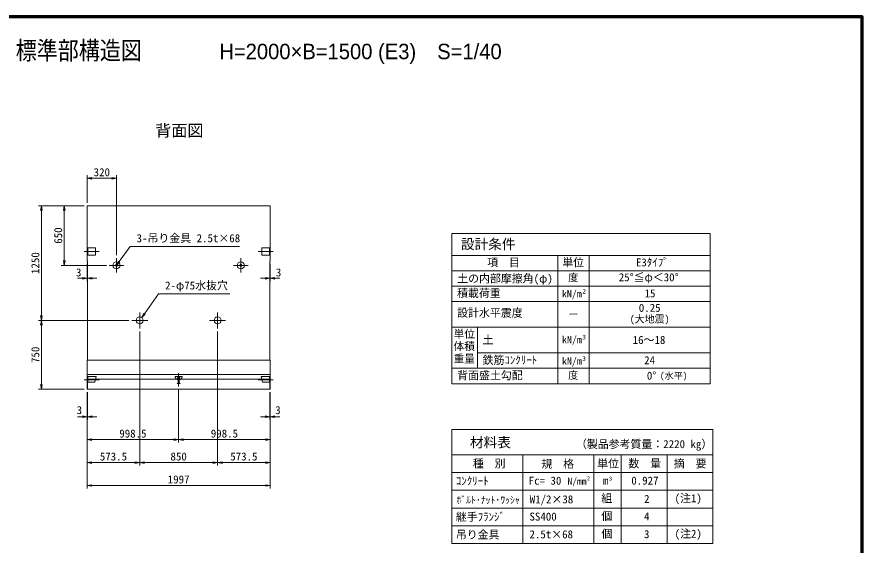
# Model space of a CAD drawing. Units: millimetres at full size, sheet at 1:40. Extents: x 141688 to 157488, y 10657 to 21690.
# Drawn here: x 148264 to 157488, y 15930 to 21690 of the extents above; entities that cross this region are included whole.
import ezdxf
from ezdxf.enums import TextEntityAlignment as Align

# ---------------------------------------------------------------- set-up
doc = ezdxf.new("R2010")
doc.units = ezdxf.units.MM
doc.header["$LTSCALE"] = 40
doc.linetypes.add('CHAIN', pattern=[18.5, 12, -1.5, 3.5, -1.5])
doc.linetypes.add('DASHED', pattern=[7.5, 6, -1.5])
for name, color, linetype, lineweight in [('01図枠', 1, 'Continuous', 70), ('中心', 6, 'CHAIN', 9), ('外形線', 7, 'Continuous', 13), ('寸法', 2, 'Continuous', 9), ('細線', 4, 'Continuous', 9)]:
    doc.layers.add(name, color=color, linetype=linetype, lineweight=lineweight)
doc.layers.add('文字', color=7, linetype='Continuous')
doc.styles.add('ＭＳ ゴシック', font='')
doc.styles.add('ＭＳ Ｐゴシック', font='')
doc.styles.get('ＭＳ ゴシック').set_extended_font_data('MS Gothic')
doc.styles.get('ＭＳ Ｐゴシック').set_extended_font_data('MS PGothic')

# ---------------------------------------------------------------- blocks, each defined once
blk = doc.blocks.new('open_arrow')
at = {"color": 0, "linetype": 'Continuous', "lineweight": -2}
blk.add_lwpolyline([(7.5, 1.25), (0, 0), (7.5, -1.25)], dxfattribs=at)

msp = doc.modelspace()

# ---------------------------------------------------------------- linework, layer by layer
at = {"layer": '01図枠'}
msp.add_lwpolyline([(141687.54, 10809.99), (157487.54, 10809.99), (157487.54, 21689.99), (141687.54, 21689.99)], close=True, dxfattribs=at)
at = {"layer": '中心'}
for p, q in [((149161.47, 19130.48), (148996.47, 19130.48)), ((150896.47, 19130.48), (151061.47, 19130.48)), ((149350.47, 19058.98), (149350.47, 18901.98)), ((150707.47, 19058.98), (150707.47, 18901.98)), ((149428.97, 18980.48), (149271.97, 18980.48)), ((150785.97, 18980.48), (150628.97, 18980.48)), ((149603.97, 18292.98), (149603.97, 18467.98)), ((150453.97, 18292.98), (150453.97, 18467.98)), ((149516.47, 18380.48), (149691.47, 18380.48)), ((150366.47, 18380.48), (150541.47, 18380.48)), ((149161.47, 17733.27), (148996.47, 17733.27)), ((150028.97, 17800.44), (150028.97, 17661.44)), ((150896.47, 17733.27), (151061.47, 17733.27))]:
    msp.add_line(p, q, dxfattribs=at)
at = {"layer": '外形線'}
for p, q in [((149030.47, 19630.48), (151027.47, 19630.48)), ((149030.47, 19030.48), (149030.47, 19630.48)), ((151027.47, 19030.48), (151027.47, 19630.48)), ((149030.47, 19030.48), (149033.47, 19027.48)), ((149033.47, 17948.48), (149033.47, 19027.48)), ((151027.47, 19030.48), (151024.47, 19027.48)), ((151024.47, 17948.48), (151024.47, 19027.48)), ((149030.47, 17945.48), (149033.47, 17948.48)), ((149030.47, 17630.48), (149030.47, 17945.48)), ((151027.47, 17945.48), (151024.47, 17948.48)), ((151027.47, 17630.48), (151027.47, 17945.48)), ((149030.47, 17740.48), (151027.47, 17740.48)), ((149030.47, 17630.48), (151027.47, 17630.48))]:
    msp.add_line(p, q, dxfattribs=at)
for centre in [(149603.97, 18380.48), (150453.97, 18380.48)]:
    msp.add_circle(centre, 37.5, dxfattribs=at)
at = {"layer": '寸法'}
for p, q in [((149030.47, 19662.48), (149030.47, 19962.48)), ((149350.47, 19930.48), (149030.47, 19930.48)), ((149350.47, 19090.98), (149350.47, 19962.48)), ((148998.47, 19630.48), (148498.47, 19630.48)), ((148530.47, 18380.48), (148530.47, 19630.48)), ((148998.47, 19630.48), (148748.47, 19630.48)), ((148780.47, 19630.48), (148780.47, 18980.48)), ((149239.97, 18980.48), (148748.47, 18980.48)), ((149030.47, 18998.48), (149030.47, 18807.62)), ((149033.47, 18995.48), (149033.47, 18807.62)), ((151024.47, 18995.48), (151024.47, 18807.62)), ((151027.47, 18998.48), (151027.47, 18807.62)), ((148926.47, 18839.62), (149137.47, 18839.62)), ((151131.47, 18839.62), (150920.47, 18839.62)), ((149484.47, 18380.48), (148498.47, 18380.48)), ((149484.47, 18380.48), (148498.47, 18380.48)), ((148530.47, 17630.48), (148530.47, 18380.48)), ((149603.97, 18260.98), (149603.97, 16798.48)), ((149603.97, 18260.98), (149603.97, 16798.48)), ((150453.97, 18260.98), (150453.97, 16798.48)), ((150453.97, 18260.98), (150453.97, 16798.48)), ((148998.47, 17630.48), (148498.47, 17630.48)), ((150028.97, 17629.44), (150028.97, 17048.48)), ((150028.97, 17629.44), (150028.97, 17048.48)), ((149030.47, 17598.48), (149030.47, 16548.48)), ((149030.47, 17598.48), (149030.47, 16798.48)), ((149030.47, 17598.48), (149030.47, 17298.48)), ((149030.47, 17598.48), (149030.47, 17048.48)), ((149033.47, 17598.48), (149033.47, 17298.48)), ((151024.47, 17598.48), (151024.47, 17298.48)), ((151027.47, 17598.48), (151027.47, 16548.48)), ((151027.47, 17598.48), (151027.47, 16798.48)), ((151027.47, 17598.48), (151027.47, 17298.48)), ((151027.47, 17598.48), (151027.47, 17048.48)), ((148926.47, 17330.48), (149137.47, 17330.48)), ((151131.47, 17330.48), (150920.47, 17330.48)), ((149030.47, 17080.48), (150028.97, 17080.48)), ((150028.97, 17080.48), (151027.47, 17080.48)), ((149030.47, 16830.48), (149603.97, 16830.48)), ((149603.97, 16830.48), (150453.97, 16830.48)), ((150453.97, 16830.48), (151027.47, 16830.48)), ((149030.47, 16580.48), (151027.47, 16580.48))]:
    msp.add_line(p, q, dxfattribs=at)
at = {"layer": '寸法', "color": 3}
for p, q in [((153008.66, 17858.01), (153008.66, 19329.39)), ((153008.66, 19329.39), (155828.66, 19329.39)), ((155828.66, 17690.01), (155828.66, 19329.39)), ((153008.66, 17690.01), (153008.66, 19090.01)), ((153008.66, 19090.01), (155828.66, 19090.01)), ((154168.66, 17690.01), (154168.66, 19090.01)), ((154508.66, 17690.01), (154508.66, 19090.01)), ((153008.66, 18922.01), (155828.66, 18922.01)), ((153008.66, 18754.01), (155828.66, 18754.01)), ((153008.66, 18586.01), (155828.66, 18586.01)), ((153008.66, 18306.01), (155828.66, 18306.01)), ((153288.66, 17858.01), (153288.66, 18306.01)), ((153288.66, 18026.01), (155828.66, 18026.01)), ((153008.66, 17858.01), (155828.66, 17858.01)), ((153008.66, 17690.01), (155828.66, 17690.01)), ((153008.66, 15947.75), (153008.66, 17190.01)), ((153008.66, 17190.01), (155858.66, 17190.01)), ((155858.66, 15947.75), (155858.66, 17190.01)), ((153008.66, 16914.63), (155858.66, 16914.63)), ((153783.66, 15947.75), (153783.66, 16914.63)), ((154558.66, 15947.75), (154558.66, 16914.63)), ((154858.66, 15947.75), (154858.66, 16914.63)), ((154858.66, 16141.13), (154858.66, 16914.63)), ((155358.66, 15947.75), (155358.66, 16914.63)), ((153008.66, 16721.26), (155858.66, 16721.26)), ((153008.66, 16527.88), (155858.66, 16527.88)), ((153008.66, 16334.51), (155858.66, 16334.51)), ((153008.66, 16141.13), (155858.66, 16141.13)), ((153008.66, 15947.75), (155858.66, 15947.75))]:
    msp.add_line(p, q, dxfattribs=at)
at = {"layer": '寸法', "color": 3, "linetype": 'DASHED'}
for p, q in [((149990.47, 17770.44), (150067.47, 17770.44)), ((150016.47, 17759.44), (150041.47, 17759.44)), ((150016.47, 17751.1), (150016.47, 17759.44)), ((150041.47, 17751.1), (150016.47, 17751.1)), ((150021.97, 17751.1), (150021.97, 17699.1)), ((150035.97, 17751.1), (150035.97, 17699.1)), ((150041.47, 17759.44), (150041.47, 17751.1)), ((150011.47, 17691.44), (150021.97, 17699.1)), ((150046.47, 17691.44), (150011.47, 17691.44)), ((150021.97, 17699.1), (150035.97, 17699.1)), ((150035.97, 17699.1), (150046.47, 17691.44))]:
    msp.add_line(p, q, dxfattribs=at)
at = {"layer": '寸法'}
for points in [[(149350.47, 18980.48), (149380.75, 19022.75), (149498.25, 19186.82), (150694.8, 19186.82)], [(149625.55, 18411.15), (149655.46, 18453.68), (149808.76, 18671.65), (150586.4, 18671.65)]]:
    msp.add_lwpolyline(points, dxfattribs=at)
at = {"layer": '寸法', "color": 3}
for centre, radius in [((149350.47, 18980.48), 38.5), ((150707.47, 18980.48), 38.5), ((149350.47, 18980.48), 12.5), ((150707.47, 18980.48), 12.5)]:
    msp.add_circle(centre, radius, dxfattribs=at)
at = {"layer": '寸法', "color": 3, "linetype": 'DASHED'}
msp.add_arc((150028.97, 17770.44), 38.5, 180, 0, dxfattribs=at)
at = {"layer": '細線'}
for p, q in [((149036.47, 19090.48), (149036.47, 19170.48)), ((149121.47, 19170.48), (149036.47, 19170.48)), ((149121.47, 19090.48), (149121.47, 19170.48)), ((150936.47, 19090.48), (150936.47, 19170.48)), ((150936.47, 19170.48), (151021.47, 19170.48)), ((151021.47, 19090.48), (151021.47, 19170.48)), ((149121.47, 19090.48), (149036.47, 19090.48)), ((150936.47, 19090.48), (151021.47, 19090.48)), ((151027.47, 17945.48), (149030.47, 17945.48)), ((151027.47, 17789.06), (149030.47, 17789.06)), ((149033.47, 17630.48), (149033.47, 17740.48)), ((151024.47, 17630.48), (151024.47, 17740.48))]:
    msp.add_line(p, q, dxfattribs=at)
at = {"layer": '細線', "linetype": 'DASHED'}
for p, q in [((149036.47, 17708.27), (149036.47, 17768.27)), ((149036.47, 17768.27), (149127.47, 17768.27)), ((149112.47, 17708.27), (149127.47, 17768.27)), ((150945.47, 17708.27), (150930.47, 17768.27)), ((151021.47, 17768.27), (150930.47, 17768.27)), ((151021.47, 17708.27), (151021.47, 17768.27)), ((149036.47, 17708.27), (149112.47, 17708.27)), ((151021.47, 17708.27), (150945.47, 17708.27))]:
    msp.add_line(p, q, dxfattribs=at)

# ---------------------------------------------------------------- block references
at = {"layer": '寸法', "xscale": 6.93, "yscale": 6.93}
for p in [(149030.47, 19930.48), (149033.47, 18839.62), (151027.47, 18839.62), (149033.47, 17330.48), (151027.47, 17330.48), (149030.47, 17080.48), (150028.97, 17080.48), (149030.47, 16830.48), (149603.97, 16830.48), (150453.97, 16830.48), (149030.47, 16580.48)]:
    msp.add_blockref('open_arrow', p, dxfattribs=at)
for p, rotation in [((149350.47, 19930.48), 180), ((148530.47, 19630.48), 270), ((148780.47, 19630.48), 270), ((148780.47, 18980.48), 90), ((149350.47, 18980.48), 54.4), ((149030.47, 18839.62), 180), ((151024.47, 18839.62), 180), ((149625.55, 18411.15), 54.9), ((148530.47, 18380.48), 90), ((148530.47, 18380.48), 270), ((148530.47, 17630.48), 90), ((149030.47, 17330.48), 180), ((151024.47, 17330.48), 180), ((150028.97, 17080.48), 180), ((151027.47, 17080.48), 180), ((149603.97, 16830.48), 180), ((150453.97, 16830.48), 180), ((151027.47, 16830.48), 180), ((151027.47, 16580.48), 180)]:
    msp.add_blockref('open_arrow', p, dxfattribs=dict(at, rotation=rotation))

# ---------------------------------------------------------------- texts
at = {"layer": '寸法', "style": 'ＭＳ ゴシック'}
for s, p in [('320', (149190.47, 19996.48)), ('3', (148938.58, 18903.77)), ('3', (151119.36, 18903.77)), ('3', (148945.62, 17402.02)), ('3', (151112.33, 17402.02)), ('998.5', (149529.72, 17146.48)), ('998.5', (150528.22, 17146.48)), ('573.5', (149317.22, 16896.48)), ('850', (150028.97, 16896.48)), ('573.5', (150740.72, 16896.48)), ('1997', (150028.97, 16646.48))]:
    msp.add_text(s, height=87.35, dxfattribs=at).set_placement(p, align=Align.MIDDLE_CENTER)
for s, p in [('650', (148714.47, 19305.48)), ('1250', (148464.47, 19005.48)), ('750', (148464.47, 18005.48))]:
    msp.add_text(s, height=87.35, rotation=90, dxfattribs=at).set_placement(p, align=Align.MIDDLE_CENTER)
for s, p in [('3-吊り金具 2.5t×68', (149570.25, 19206.82)), ('2-φ75水抜穴', (149880.76, 18691.65))]:
    msp.add_text(s, height=87.35, dxfattribs=at).set_placement(p, align=Align.BOTTOM_LEFT)
at = {"layer": '寸法', "color": 3, "style": 'ＭＳ ゴシック'}
for s, height, p in [('設計条件', 109.2, (153109.63, 19125.26)), ('項\u3000目', 87.35, (153396.05, 18943.25)), ('単位', 87.35, (154215.25, 18943.25)), ('E3ﾀｲﾌﾟ', 87.35, (155019.33, 18943.25)), ('土の内部摩擦角(φ)', 87.35, (153068.98, 18767.38)), ('度', 79.75, (154280.45, 18782.32)), ('25°', 87.35, (154831.68, 18780.87)), ('≦φ＜30°', 87.35, (154994.27, 18780.87)), ('積載荷重', 87.35, (153067.08, 18607.38)), ('2', 52.22, (154432.66, 18657.04)), ('kN/m', 79.75, (154211.51, 18606.57)), ('15', 87.35, (155113.81, 18605.41)), ('0.25', 87.35, (155050.66, 18448.02)), ('設計水平震度', 87.35, (153067.94, 18393.07)), ('ー', 79.75, (154283.44, 18383.04)), ('(大地震)', 79.75, (154951.88, 18331.99)), ('土', 87.35, (153345.68, 18098.51)), ('kN/m', 79.75, (154211.94, 18106.51)), ('3', 52.22, (154433.08, 18156.99)), ('16～18', 87.35, (154983.92, 18097.86)), ('鉄筋ｺﾝｸﾘｰﾄ', 87.35, (153345.68, 17877.93)), ('3', 52.22, (154433.08, 17923.47)), ('24', 87.35, (155109.14, 17876.46)), ('kN/m', 79.75, (154211.94, 17873)), ('背面盛土勾配', 87.35, (153068.66, 17711.25)), ('度', 79.75, (154280.45, 17718.32)), ('0°', 87.35, (155138.56, 17708.27)), ('(水平)', 72.16, (155280.89, 17719.78)), ('材料表', 109.2, (153207.53, 16962.76)), ('種\u3000別', 87.35, (153238.94, 16749.92)), ('規\u3000格', 87.35, (153987.09, 16745.78)), ('単位', 87.35, (154596.29, 16748.98)), ('数\u3000量', 87.35, (154936.69, 16749.72)), ('摘\u3000要', 87.35, (155431.68, 16749.33)), ('ｺﾝｸﾘｰﾄ', 87.35, (153054.31, 16559.36)), ('Fc= 30', 87.35, (153849.08, 16563.19)), ('N/mm', 75.95, (154272.83, 16565.37)), ('2', 43.67, (154484.39, 16622.61)), ('m', 87.35, (154659.24, 16564.35)), ('3', 43.67, (154724.63, 16621.06)), ('ﾎﾞﾙﾄ･ﾅｯﾄ･ﾜｯｼｬ', 75.95, (153060.14, 16360.64)), ('W1/2×38', 87.35, (153859.85, 16359.28)), ('組', 87.35, (154641.34, 16370.97)), ('(注1)', 87.35, (155441.34, 16370.97)), ('継手ﾌﾗﾝｼﾞ', 87.35, (153054.09, 16167.38)), ('SS400', 87.35, (153857.64, 16171.17)), ('個 ', 87.35, (154642.67, 16177.6)), ('吊り金具', 87.35, (153054.09, 15974.01)), ('2.5t×68', 87.35, (153857.64, 15977.79)), ('個 ', 87.35, (154642.67, 15984.22)), ('(注2)', 87.35, (155441.34, 15984.22))]:
    msp.add_text(s, height=height, dxfattribs=at).set_placement(p, align=Align.BOTTOM_LEFT)
for s, p in [('単位', (153029.8, 18275.15)), ('体積', (153029.8, 18140.48)), ('重量', (153029.8, 18005.81))]:
    msp.add_text(s, height=85.24, dxfattribs=at).set_placement(p, align=Align.TOP_LEFT)
for s, p in [('（製品参考質量：2220 kg）', (155852.61, 16961.65)), ('0.927', (155265.9, 16563.67)), ('2', (155167.37, 16363.95)), ('4', (155167.11, 16172.95)), ('3', (155167.11, 15979.57))]:
    msp.add_text(s, height=87.35, dxfattribs=at).set_placement(p, align=Align.BOTTOM_RIGHT)
at = {"layer": '文字', "style": 'ＭＳ Ｐゴシック', "width": 0.85}
msp.add_text(' KLウォール3型（Eタイプ）標準部構造図\u3000\u3000\u3000\u3000\u3000\u3000\u3000\u3000\u3000\u3000\u3000\u3000\u3000\u3000 \u3000\u3000\u3000\u3000', height=197.9, dxfattribs=at).set_placement((149587.54, 21165.77), align=Align.BOTTOM_CENTER)
at = {"layer": '文字', "style": 'ＭＳ Ｐゴシック'}
msp.add_text('H=2000×B=1500 (E3)\u3000S=1/40', height=168.3, dxfattribs=at).set_placement((150472.73, 21178.44), align=Align.BOTTOM_LEFT)
msp.add_text(' 背面図 ', height=128.7, dxfattribs=at).set_placement((150036.62, 20347.73), align=Align.BOTTOM_CENTER)

doc.saveas('drawing.dxf')
